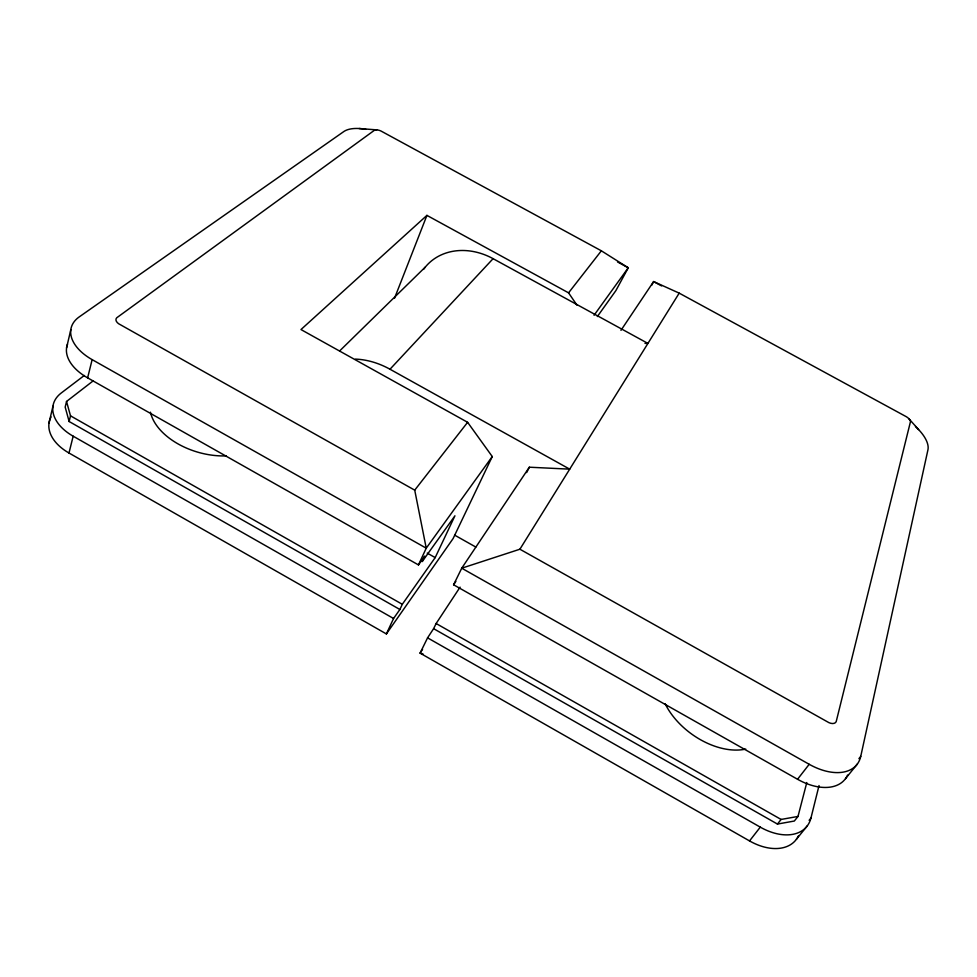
<?xml version="1.0" encoding="UTF-8"?>
<svg xmlns="http://www.w3.org/2000/svg" width="977" height="977" viewBox="0 0 977 977"><rect width="100%" height="100%" fill="white"/><g stroke="black" fill="none" stroke-linecap="round" stroke-linejoin="round"><path stroke-width="1.47" d="M858.917 758.665L860.737 756.406L927.93 449.86A36.601 16.914 32.5 0 0 915.473 426.522M49.009 423.065L52.941 406.224M66.57 347.836L70.82 329.615M93.047 380.969L66.534 401.462L65.178 407.116L69.135 421.514L399.886 609.489L402.304 604.299L435.192 557.598L454.94 515.795L422.198 561.604L424.763 556.121L418.461 564.914L87.625 377.855A48.459 28.504 14 0 1 67.511 344.197M69.135 421.514L70.515 415.848L66.534 401.462M577.004 305.227L568.565 292.844L426.925 215.38L300.977 329.554L467.617 422.308L492.261 456.552L453.12 538.535L386.391 633.926L68.988 453.01L73.165 436.194A47.043 29.078 12.9 0 1 61.282 392.974L84.278 375.486M87.625 377.855L92.143 359.634A48.911 28.309 14.3 0 1 79.259 316.878L343.806 131.565A35.441 16.12 21.3 0 1 365.85 129.318M809.127 820.314L810.947 818.054L819.031 785.557M798.575 835.628A48.068 31.472 40.5 0 1 749.542 840.928L420.073 653.124L427.572 637.847L433.605 628.663L777.448 824.063L794.325 821.034L798.001 816.442L806.794 782.54M394.513 298.29L426.925 215.38M386.391 633.926L393.56 618.49L399.886 609.489M418.461 564.914L426.241 548.182L492.261 456.552M847.56 775.079A50.01 30.788 39 0 1 797.55 779.267L453.597 584.783L461.73 568.199L529.339 467.201L569.701 469.155L389.994 369.233A71.724 55.701 41 0 0 355.384 359.096M433.605 628.663L436.133 623.521L460.082 587.14M526.64 472.599L529.339 467.201M651.683 285.308L653.613 281.571L679.198 293.137L906.522 416.825A6.082 2.76 32.4 0 1 910.466 421.685L836.19 721.661A8.402 5.007 38.3 0 1 828.887 722.638L519.898 549.221L461.73 568.199L809.2 764.295A50.486 30.605 38.6 0 0 860.737 756.406M519.898 549.221L679.198 293.137M422.553 649.339L420.073 653.124L422.956 653.894M453.597 584.783L455.844 581.413M620.969 330.336L653.613 281.571L661.612 285.931M597.362 316.536L615.876 290.621L628.26 267.783L601.356 250.808L380.945 131.003A5.886 2.626 21.4 0 0 374.57 130.173L116.739 317.781A8.134 4.629 14.6 0 0 118.706 323.778L414.724 490.149L426.241 548.182L92.143 359.634M594.053 315.266L628.26 267.783L617.537 261.958M414.724 490.149L467.617 422.308M568.565 292.844L601.356 250.808M749.542 840.928L760.277 827.14A48.496 31.337 40.1 0 0 810.947 818.054M797.55 779.267L809.2 764.295M777.448 824.063L781.087 819.447L798.001 816.442M796.45 839.231L807.429 825.675M845.52 778.62L857.427 763.916M389.994 369.233L493.092 258.673L647.922 343.415L644.979 343.367M339.764 350.828L425.337 267.039M359.072 128.524L376.707 129.868M454.647 535.14L475.823 547.059M427.242 553.116L435.192 557.598M70.515 415.848L402.304 604.299M436.133 623.521L781.087 819.447M73.165 436.194L393.56 618.49M427.572 637.847L760.277 827.14M908.903 418.742L918.6 429.587M68.988 453.01A46.64 29.225 12.6 0 1 51.048 416.959M226.334 455.868A59.597 36.711 16.4 0 1 150.446 412.184M423.517 269.42A61.771 51.696 42.5 0 1 493.092 258.673M745.744 749.09A60.989 38.824 36.2 0 1 665.142 703.77"/></g></svg>
